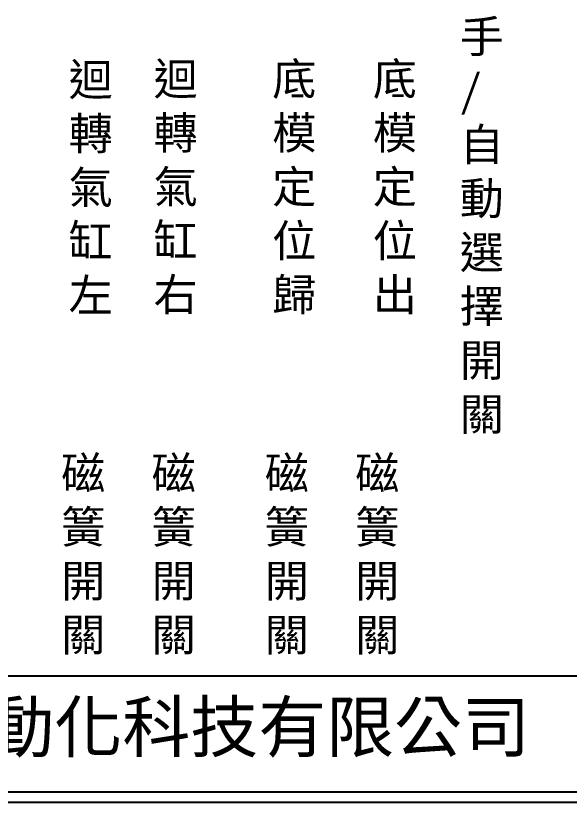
# Model space of a CAD drawing. Extents: x 325 to 612, y 3 to 207.
# Drawn here: x 392 to 458.7, y 3 to 97.8 of the extents above; entities that cross this region are included whole.
import ezdxf

# ---------------------------------------------------------------- set-up
doc = ezdxf.new("R2010")
doc.units = 0
doc.layers.add('圖框層', color=7, linetype='CONTINUOUS')
doc.layers.add('標尺寸層', color=3, linetype='CONTINUOUS')
doc.styles.add('CNS', font='romanc.shx', dxfattribs={"bigfont": 'chineset.shx'})
doc.styles.add('STSL', font='KAIU.TTF')

msp = doc.modelspace()

# ---------------------------------------------------------------- linework, layer by layer
at = {"layer": '圖框層', "color": 7}
for p, q in [((326.569, 18.25), (611.07, 18.25)), ((326.569, 4.25), (611.07, 4.25)), ((325.319, 3), (612.319, 3))]:
    msp.add_line(p, q, dxfattribs=at)

# ---------------------------------------------------------------- texts
at = {"layer": '圖框層', "color": 4, "style": 'STSL'}
msp.add_text('泓陞自動化科技有限公司', height=6, dxfattribs=at).set_placement((363.923, 9.076))
at = {"layer": '標尺寸層', "color": 7, "char_height": 3.9, "width": 4.96081, "style": 'CNS'}
for s, insert, attachment_point in [('{\\fDFKai-SB|b0|i0|c136|p65;手\\P/自動選擇開關}', (445.479, 97.234), 1), ('{\\fDFKai-SB|b0|i0|c136|p65;迴轉氣缸左}', (401.028, 76.973), 5), ('{\\fDFKai-SB|b0|i0|c136|p65;迴轉氣缸右}', (411.257, 76.973), 5), ('{\\fDFKai-SB|b0|i0|c136|p65;底模定位歸}', (425.551, 76.969), 5), ('{\\fDFKai-SB|b0|i0|c136|p65;底模定位出}', (437.665, 76.969), 5), ('{\\fDFKai-SB|b0|i0|c136|p65;磁簧開關}', (400.127, 32.72), 5), ('{\\fDFKai-SB|b0|i0|c136|p65;磁簧開關}', (411.026, 32.72), 5), ('{\\fDFKai-SB|b0|i0|c136|p65;磁簧開關}', (424.651, 32.716), 5), ('{\\fDFKai-SB|b0|i0|c136|p65;磁簧開關}', (435.549, 32.716), 5)]:
    msp.add_mtext(s, dxfattribs=dict(at, insert=insert, attachment_point=attachment_point))

doc.saveas('drawing.dxf')
